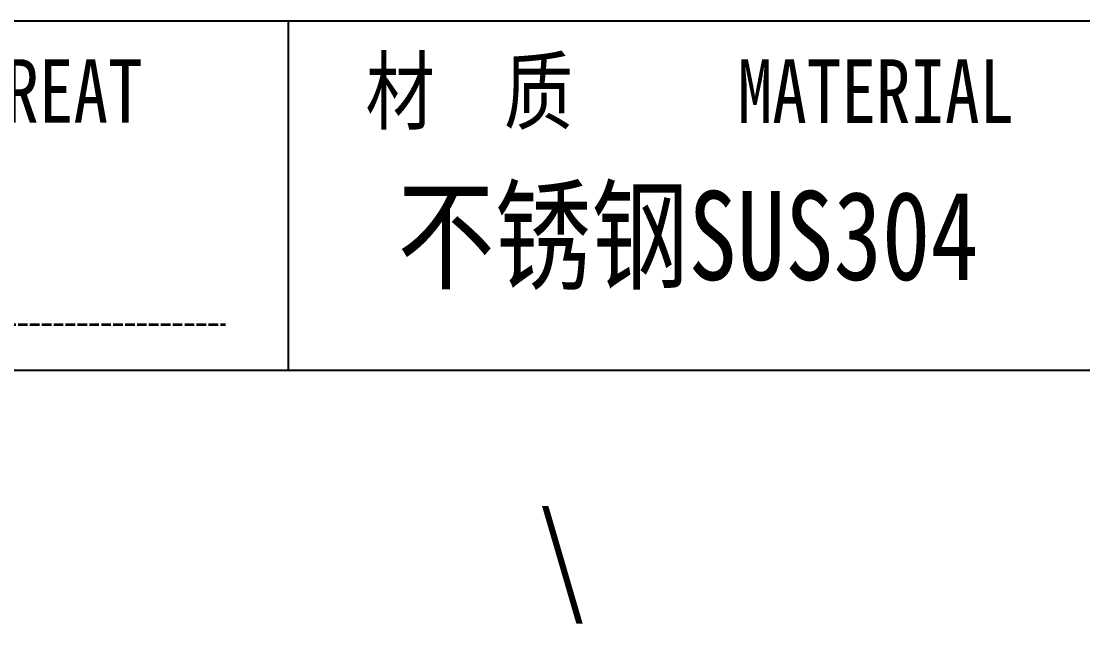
# Model space of a CAD drawing. Header units: millimetres. Extents: x 1333 to 190452, y -42879 to -5704.
# Drawn here: x 178555.1 to 178722.3, y -22699 to -22604.1 of the extents above; entities that cross this region are included whole.
import ezdxf
from ezdxf.enums import TextEntityAlignment as Align

# ---------------------------------------------------------------- set-up
doc = ezdxf.new("R2010")
doc.units = ezdxf.units.MM
doc.header["$LTSCALE"] = 0.5
doc.linetypes.add('AM_ISO02W050x2', pattern=[3.75, 3, -0.75])
for name, color, linetype in [('图\\M+19E79\\M+195B6\\M+18E9A', 7, 'Continuous'), ('材质', 7, 'Continuous'), ('表面处理', 7, 'Continuous')]:
    doc.layers.add(name, color=color, linetype=linetype)
doc.layers.add('图框', color=7, linetype='Continuous', lineweight=18)
doc.layers.add('粗虚线', color=6, linetype='AM_ISO02W050x2', lineweight=35)
doc.styles.add('国标', font='simfang.ttf', dxfattribs={"width": 0.8})

# ---------------------------------------------------------------- blocks, each defined once
blk = doc.blocks.new('GZDEH零件A3图框V01版')
at = {"layer": '图\\M+19E79\\M+195B6\\M+18E9A', "color": 7}
blk.add_line((3272.49, -1788.461), (3092.49, -1788.461), dxfattribs=at)
at = {"layer": '图\\M+19E79\\M+195B6\\M+18E9A', "color": 9}
for p, q in [((3272.49, -1788.461), (3092.49, -1788.461)), ((3124.99, -1788.461), (3124.99, -1802.211)), ((3181.99, -1802.211), (3092.49, -1802.211))]:
    blk.add_line(p, q, dxfattribs=at)
at = {"layer": '图\\M+19E79\\M+195B6\\M+18E9A', "color": 9, "style": '国标', "width": 0.8}
blk.add_text('材  质', height=2.5, dxfattribs=at).set_placement((3128.037, -1792.46))
for s, p in [('HEAT TREAT', (3112.454, -1792.456)), ('MATERIAL', (3148.136, -1792.46))]:
    blk.add_text(s, height=2.5, dxfattribs=at).set_placement(p, align=Align.CENTER)
blk = doc.blocks.new('DEH A3')
at = {"layer": '图框'}
blk.add_blockref('GZDEH零件A3图框V01版', (-2857.49, 1846.461), dxfattribs=at)

msp = doc.modelspace()

# ---------------------------------------------------------------- linework, layer by layer
at = {"layer": '粗虚线'}
msp.add_line((178475.863, -22651.836), (178587.307, -22651.836), dxfattribs=at)

# ---------------------------------------------------------------- block references
at = {"layer": '图框', "xscale": 4, "yscale": 4, "zscale": 4}
msp.add_blockref('DEH A3', (177527.164, -22836.122), dxfattribs=at)

# ---------------------------------------------------------------- texts
at = {"layer": '材质', "color": 3, "style": '国标', "width": 0.8}
msp.add_text('不锈钢SUS304', height=14, dxfattribs=at).set_placement((178660.164, -22644.843), align=Align.CENTER)
at = {"layer": '表面处理', "color": 3, "style": '国标', "width": 0.8}
msp.add_text('\\', height=14, dxfattribs=at).set_placement((178640.365, -22695.55), align=Align.CENTER)

doc.saveas('drawing.dxf')
